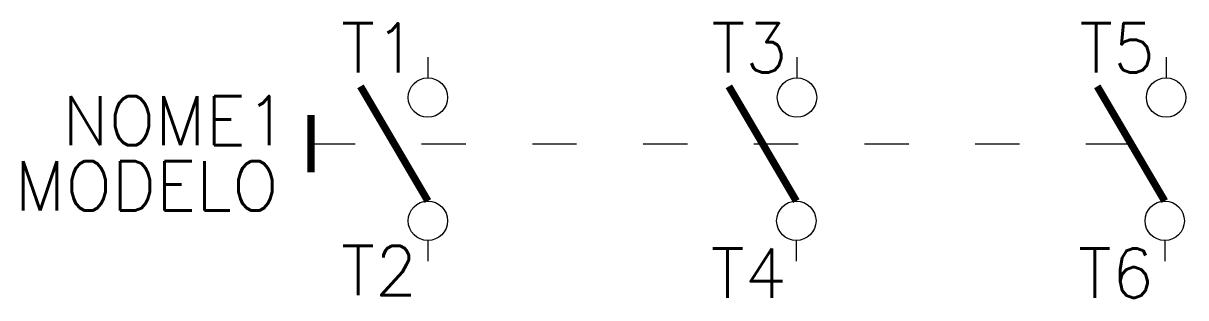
# Model space of a CAD drawing. Extents: x 375.6 to 422.8, y 179.7 to 190.8.
import ezdxf
from ezdxf.enums import TextEntityAlignment as Align

# ---------------------------------------------------------------- set-up
doc = ezdxf.new("R2010")
doc.units = 0
doc.header["$MEASUREMENT"] = 0
doc.linetypes.add('ACAD_ISO03W100', pattern=[30, 12, -18])
doc.layers.get('0').update_dxf_attribs({"linetype": 'CONTINUOUS'})
doc.styles.add('ROMANS', font='romans')

# ---------------------------------------------------------------- blocks, each defined once
blk = doc.blocks.new('CON3')
blk.add_circle((0, 0), 1)

msp = doc.modelspace()

# ---------------------------------------------------------------- linework, layer by layer
at = {"linetype": 'ACAD_ISO03W100'}
for p, q in [((392.006, 189.437), (392.006, 188.594)), ((407.006, 189.437), (407.006, 188.594)), ((422.006, 189.437), (422.006, 188.594)), ((392.006, 181.994), (392.006, 181.152)), ((406.979, 181.994), (406.979, 181.152)), ((421.951, 181.994), (421.951, 181.152))]:
    msp.add_line(p, q, dxfattribs=at)
msp.add_line((392.006, 183.594), (389.266, 188.247))
at = {"linetype": 'ACAD_ISO03W100', "ltscale": 0.15}
msp.add_line((387.25, 185.921), (422.006, 185.921), dxfattribs=at)
at = {"const_width": 0.3}
for points in [[(389.266, 188.247), (392.006, 183.594)], [(404.238, 188.247), (406.979, 183.594)], [(419.21, 188.247), (421.951, 183.594)], [(387.249, 187.084), (387.251, 184.758)]]:
    msp.add_lwpolyline(points, dxfattribs=at)

# ---------------------------------------------------------------- block references
at = {"xscale": 0.8000000000000114, "yscale": 0.8000000000000114, "zscale": 0.8000000000000114}
for p in [(392.006, 187.794), (407.006, 187.794), (422.006, 187.794)]:
    msp.add_blockref('CON3', p, dxfattribs=at)
at = {"xscale": 0.8000000000000114, "yscale": 0.8000000000000114, "zscale": 0.8000000000000114, "rotation": 180}
for p in [(392.006, 182.794), (406.979, 182.794), (421.951, 182.794)]:
    msp.add_blockref('CON3', p, dxfattribs=at)

# ---------------------------------------------------------------- texts
at = {"linetype": 'ACAD_ISO03W100', "style": 'ROMANS', "flags": 4}
for tag, text, p in [('T1', 'T1', (390.024, 190.805)), ('T3', 'T3', (405.071, 190.805)), ('T5', 'T5', (420.024, 190.805))]:
    msp.add_attdef(tag, text=text, height=2, dxfattribs=at).set_placement(p, align=Align.TOP_CENTER)
at = {"linetype": 'ACAD_ISO03W100', "style": 'ROMANS'}
for tag, p in [('NOME1', (377.148, 185.855)), ('MODELO', (375.216, 183.212))]:
    msp.add_attdef(tag, p, '', height=2, dxfattribs=at)
at = {"linetype": 'ACAD_ISO03W100', "style": 'ROMANS', "flags": 4}
for tag, text, p in [('T2', 'T2', (390.024, 179.175)), ('T4', 'T4', (405.044, 179.073)), ('T6', 'T6', (419.969, 179.073))]:
    msp.add_attdef(tag, text=text, height=2, dxfattribs=at).set_placement(p, align=Align.BOTTOM_CENTER)

doc.saveas('drawing.dxf')
